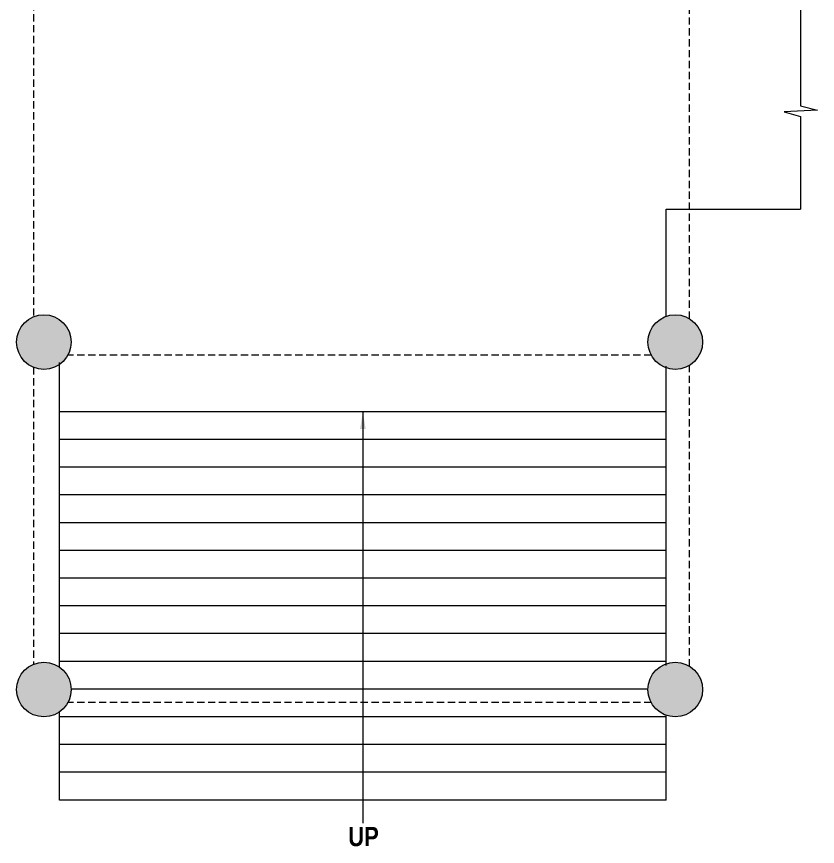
# Model space of a CAD drawing. Header units: feet. Extents: x 10117427 to 10126665, y -5945128 to -5920170.
# Drawn here: x 10117427 to 10126665, y -5945128 to -5935552 of the extents above; entities that cross this region are included whole.
import ezdxf

# ---------------------------------------------------------------- set-up
doc = ezdxf.new("R2010")
doc.units = ezdxf.units.FT
doc.header["$LTSCALE"] = 33
doc.header["$MEASUREMENT"] = 0
doc.linetypes.add('HIDDEN', pattern=[9.525, 6.35, -3.175])
for name, color, linetype, lineweight in [('A-COL', 243, 'Continuous', 9), ('A-STAIR', 6, 'Continuous', 5), ('beam', 90, 'Continuous', 9), ('column hatch', 5, 'Continuous', 0), ('LENS-DIM', 252, 'Continuous', 5)]:
    doc.layers.add(name, color=color, linetype=linetype, lineweight=lineweight)
doc.styles.add('A3 100 Narrow', font='l_10646.ttf', dxfattribs={"height": 150})
doc.styles.get("Standard").update_dxf_attribs({"font": 'GILC____.TTF'})
doc.dimstyles.new('01', dxfattribs={"dimtxt": 150, "dimasz": 115, "dimexe": 115, "dimexo": 115, "dimgap": 115, "dimtad": 0, "dimdec": 0, "dimzin": 0, "dimdsep": 46, "dimtxsty": 'Standard', "dimblk": 'ARCHTICK', "dimcen": 115, "dimdle": 115, "dimclrd": 256, "dimclre": 256, "dimclrt": 256, "dimadec": 0, "dimazin": 0, "dimtfac": 1, "dimtdec": 0, "dimtofl": 0, "dimtmove": 1, "dimatfit": 3, "dimfxl": 1, "dimtolj": 1, "dimtzin": 0, "dimlwd": -1, "dimlwe": -1, "dimarcsym": 0})

# ---------------------------------------------------------------- blocks, each defined once
blk = doc.blocks.new('_ArchTick')
at = {"const_width": 0.15}
blk.add_lwpolyline([(-0.5, -0.5), (0.5, 0.5)], dxfattribs=at)
blk = doc.blocks.new('A$C4f7093e4')
at = {"layer": 'column hatch'}
h = blk.add_hatch(color=8, dxfattribs=at)
h.dxf.hatch_style = 1
h.paths.add_polyline_path([(-5534.4, -12618.4, 1), (-4904.4, -12618.4, 1)])
h = blk.add_hatch(color=8, dxfattribs=at)
h.dxf.hatch_style = 1
h.paths.add_polyline_path([(2379.1, -12618.4, 1), (1749.1, -12618.4, 1)])
h = blk.add_hatch(color=8, dxfattribs=at)
h.dxf.hatch_style = 1
h.paths.add_polyline_path([(-4904.4, -16628.4, 1), (-5534.4, -16628.4, 1)])
h = blk.add_hatch(color=8, dxfattribs=at)
h.dxf.hatch_style = 1
h.paths.add_polyline_path([(2379.1, -16628.4, 1), (1749.1, -16628.4, 1)])
at = {"layer": 'A-COL'}
for centre in [(-5219.4, -12618.4), (2064.1, -12618.4), (-5219.4, -16628.4), (2064.1, -16628.4)]:
    blk.add_circle(centre, 315, dxfattribs=at)
at = {"layer": 'A-STAIR'}
for p, q in [((1960.1, -12321), (1960.1, -11083.4)), ((1960.1, -11083.4), (3509.5, -11083.4)), ((-5039.9, -16369.5), (-5039.9, -12856.2)), ((1960.1, -16351.4), (1960.1, -12895.3)), ((1960.1, -13423.4), (-5039.9, -13423.4)), ((1960.1, -13743.4), (-5039.9, -13743.4)), ((1960.1, -14063.4), (-5039.9, -14063.4)), ((1960.1, -14383.4), (-5039.9, -14383.4)), ((1960.1, -14703.4), (-5039.9, -14703.4)), ((1960.1, -15023.4), (-5039.9, -15023.4)), ((1960.1, -15343.4), (-5039.9, -15343.4)), ((1960.1, -15663.4), (-5039.9, -15663.4)), ((1960.1, -15983.4), (-5039.9, -15983.4)), ((1960.1, -16303.4), (-5039.9, -16303.4)), ((1749.1, -16623.4), (-4904.4, -16623.4)), ((-5039.9, -17903.4), (-5039.9, -16887.2)), ((1960.1, -16943.4), (-5039.9, -16943.4)), ((1960.1, -17903.4), (1960.1, -16925.7)), ((1960.1, -17263.4), (-5039.9, -17263.4)), ((1960.1, -17583.4), (-5039.9, -17583.4)), ((1960.1, -17903.4), (-5039.9, -17903.4))]:
    blk.add_line(p, q, dxfattribs=at)
blk.add_lwpolyline([(3509.5, -8583.4), (3509.5, -9892.3), (3703.4, -9940.8), (3319.7, -9961.5), (3509.5, -10015.4), (3509.5, -11083.4)], dxfattribs=at)
at = {"layer": 'beam', "linetype": 'HIDDEN', "ltscale": 0.4}
for p, q in [((-5338.9, -8583.4), (-5338.9, -12326.9)), ((2229.1, -12350), (2229.1, -8583.4)), ((1787.1, -12768.4), (-4942.4, -12768.4)), ((-5338.9, -12909.8), (-5338.9, -16336.9)), ((2229.1, -16360), (2229.1, -12886.7)), ((1787.1, -16778.4), (-4942.4, -16778.4))]:
    blk.add_line(p, q, dxfattribs=at)
at = {"layer": 'A-STAIR', "insert": (-1355.9, -18438.5), "char_height": 222, "attachment_point": 9, "style": 'A3 100 Narrow'}
blk.add_mtext_dynamic_manual_height_columns('{\\fArial Narrow|b1|i0|c0|p34;UP}', width=232.639, gutter_width=750, heights=[0], dxfattribs=at)
at = {"layer": 'A-STAIR'}
blk.add_leader([(-1539.9, -13423.4), (-1539.9, -18169.1)], dimstyle='01', override={"dimasz": 200, "dimgap": 200, "dimtad": 0}, dxfattribs=at)
blk = doc.blocks.new('A$C5104be99')
at = {"layer": 'LENS-DIM', "color": 2}
blk.add_blockref('A$C4f7093e4', (3056.2, 3237.2), dxfattribs=at)

msp = doc.modelspace()

# ---------------------------------------------------------------- block references
at = {"layer": 'LENS-DIM', "color": 2}
msp.add_blockref('A$C5104be99', (10119905.7, -5929926.6), dxfattribs=at)

doc.saveas('drawing.dxf')
